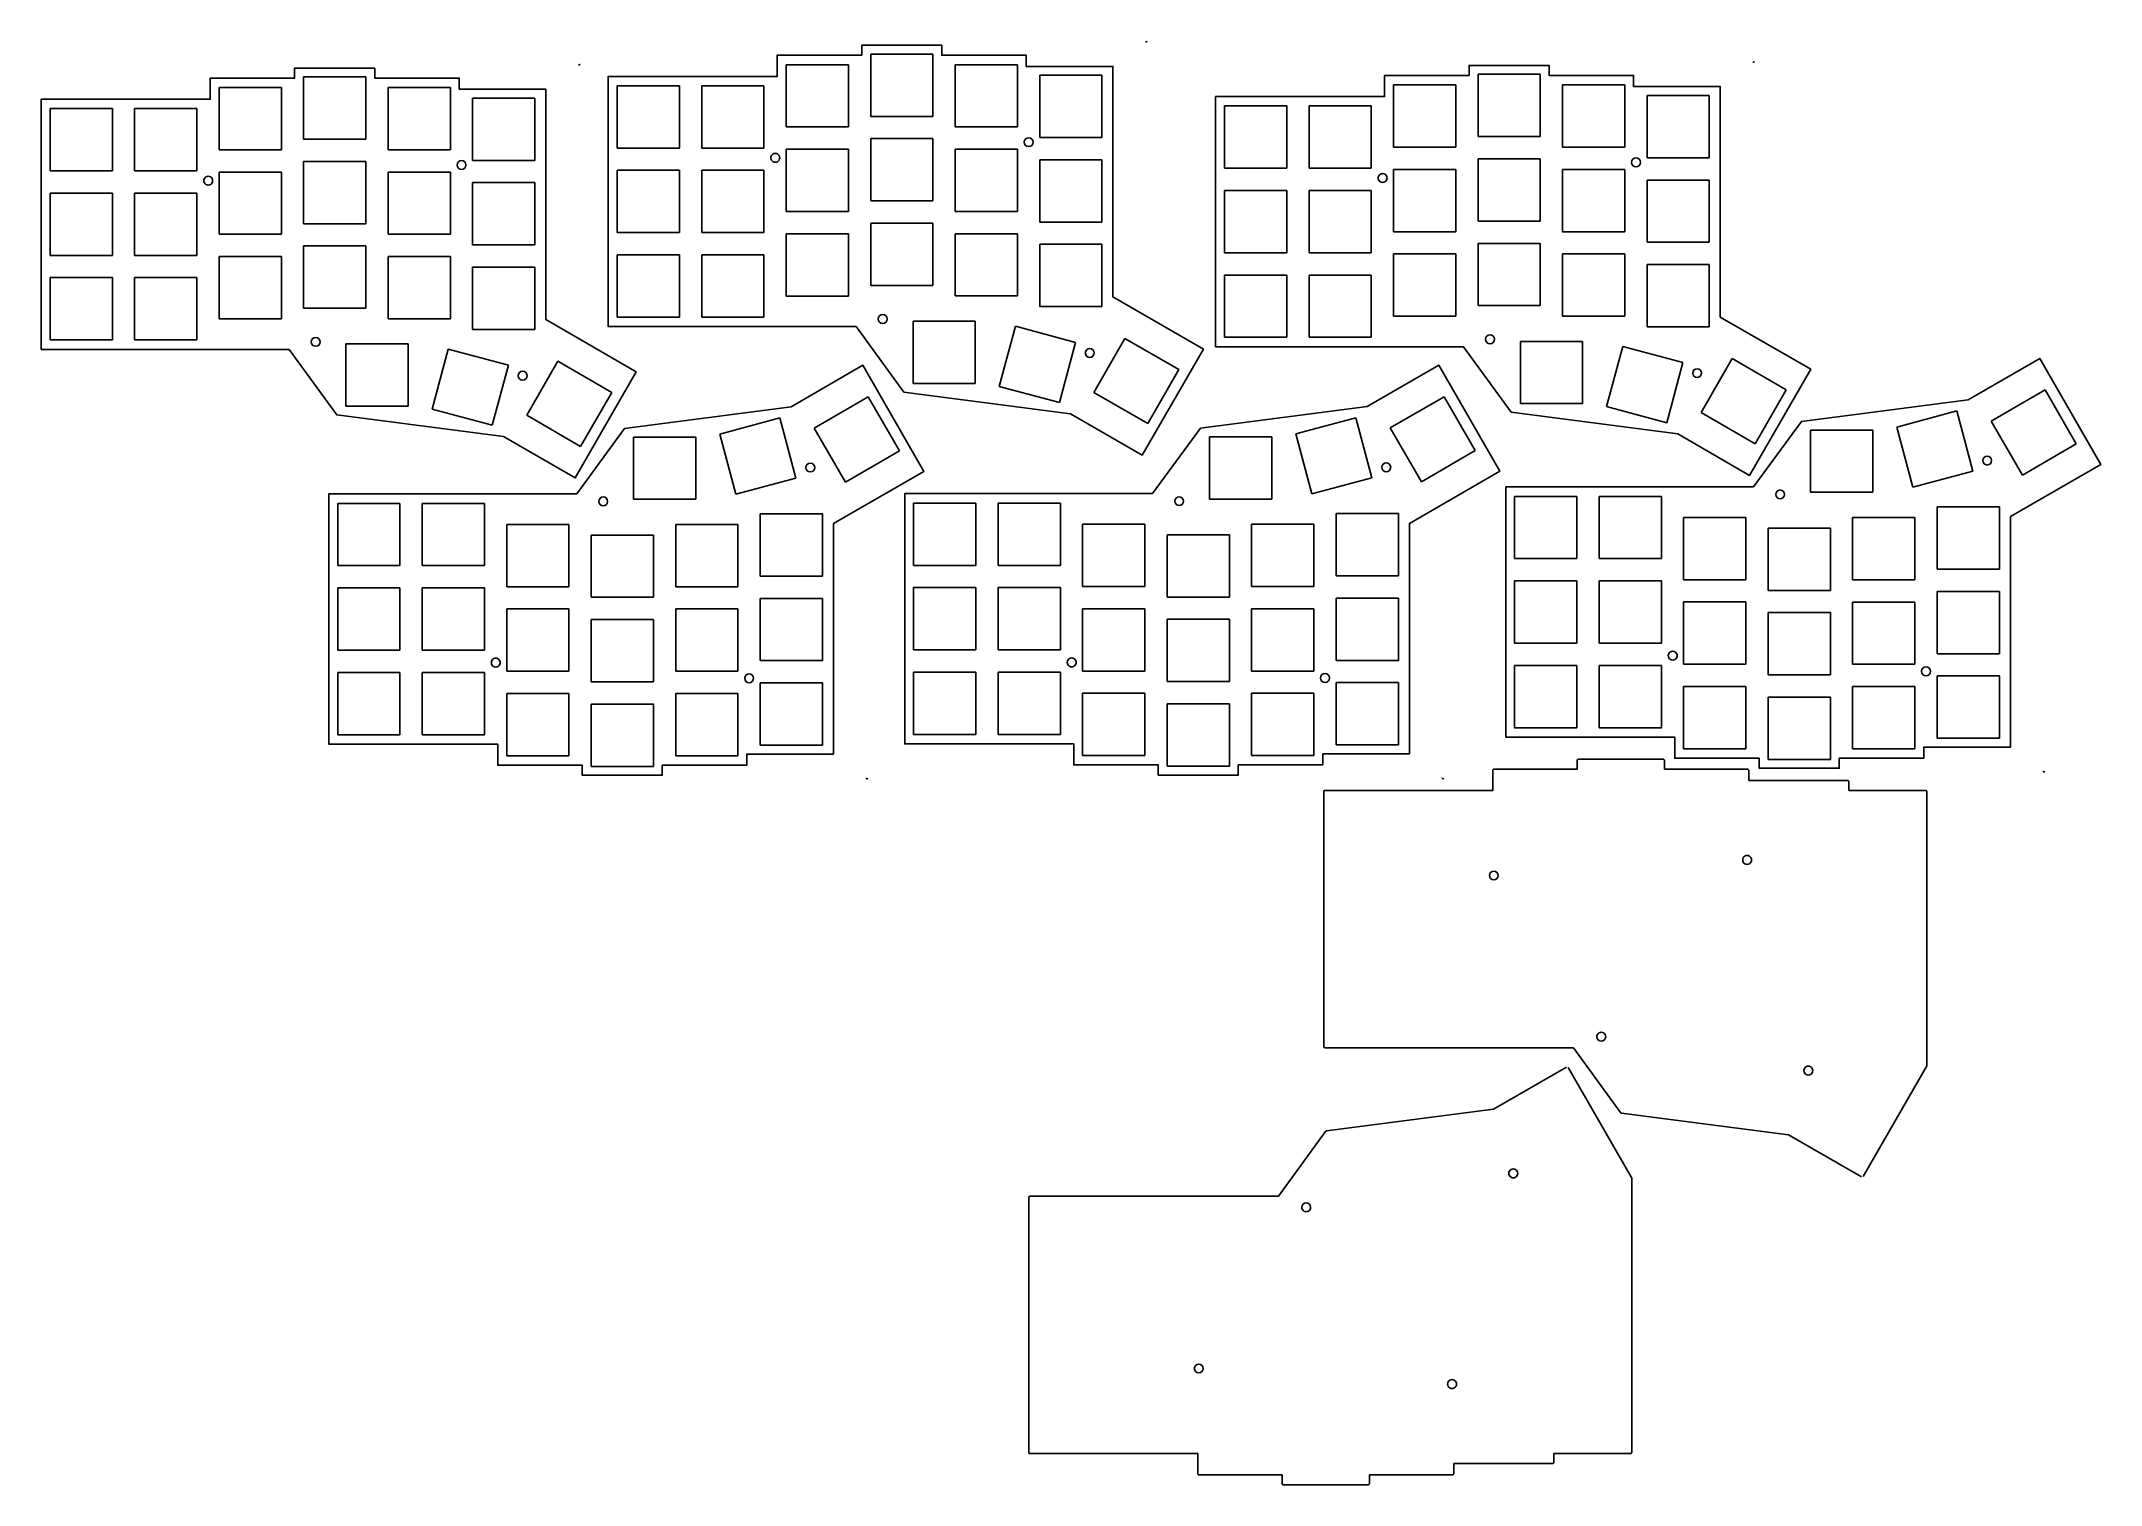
# Model space of a CAD drawing. Extents: x 1351 to 3101, y 157 to 1383.
import ezdxf

# ---------------------------------------------------------------- set-up
doc = ezdxf.new("R2010")
doc.units = 0
doc.layers.add('MODELSKETCH_VISIBLE', color=7, linetype='CONTINUOUS')
doc.layers.add('SECTION_JOG_LINES', color=7, linetype='CONTINUOUS')

msp = doc.modelspace()

# ---------------------------------------------------------------- linework, layer by layer
at = {"layer": 'MODELSKETCH_VISIBLE', "color": 7}
for points in [[(2656.05, 764.709685), (2656.05, 772.079685)], [(2657.184, 773.209685), (2728.987, 773.209685)], [(2730.138, 772.079685), (2730.138, 764.709685)], [(2584.237, 746.759685), (2584.237, 763.579685)], [(2585.371, 764.709685), (2656.05, 764.709685)], [(2730.138, 764.709685), (2800.8, 764.709685)], [(2801.952, 763.579685), (2801.952, 755.259685)], [(2801.952, 755.259685), (2885.845, 755.259685)], [(2886.997, 754.129685), (2886.997, 746.759685)], [(2440.6013, 529.241685), (2440.6013, 745.619685)], [(2441.7354, 746.759685), (2584.237, 746.759685)], [(2886.997, 746.759685), (2951.992, 746.759685)], [(2953.144, 745.619685), (2953.144, 512.728685)], [(2652.808, 528.107685), (2441.7354, 528.107685)], [(2692.933, 473.091685), (2652.808, 528.107685)], [(2646.871, 511.615685), (2584.889, 475.796685)], [(2702.227, 417.806685), (2648.439, 511.209685)], [(2952.987, 512.152685), (2899.199, 418.749685)], [(2584.889, 475.796685), (2442.951, 457.335685)], [(2442.173, 456.867685), (2402.048, 401.851685)], [(2835.649, 454.162685), (2693.711, 472.623685)], [(2897.631, 418.343685), (2835.649, 454.162685)], [(2702.384, 184.339685), (2702.384, 417.230685)], [(2189.8413, 400.717685), (2189.8413, 184.339685)], [(2402.048, 401.851685), (2190.9754, 401.851685)], [(2190.9754, 183.199685), (2333.477, 183.199685)], [(2333.477, 183.199685), (2333.477, 166.379685)], [(2636.237, 183.199685), (2701.232, 183.199685)], [(2636.237, 175.829685), (2636.237, 183.199685)], [(2334.611, 165.249685), (2405.29, 165.249685)], [(2405.29, 165.249685), (2405.29, 157.879685)], [(2479.378, 165.249685), (2550.04, 165.249685)], [(2479.378, 157.879685), (2479.378, 165.249685)], [(2551.192, 174.699685), (2635.085, 174.699685)], [(2551.192, 166.379685), (2551.192, 174.699685)], [(2406.424, 156.749685), (2478.227, 156.749685)]]:
    msp.add_lwpolyline(points, dxfattribs=at)
for points in [[(2441.7268, 746.759685)], [(2804.25857, 687.672685)], [(2588.94644, 674.389525)], [(2680.24849, 537.417555)], [(2856.24597, 508.638345)], [(2605.48597, 421.321025)], [(2429.48849, 392.541815)], [(2338.18644, 255.569845)], [(2553.49857, 242.286685)], [(2190.9668, 183.199685)]]:
    msp.add_lwpolyline(points, close=True, dxfattribs=at)
for points in [[(2656.05025, 772.080085), (2656.05025, 772.417585), (2656.21125, 772.751685), (2656.47304, 772.963385)], [(2656.47304, 772.963385), (2656.66938, 773.122085), (2656.92241, 773.211985), (2657.17569, 773.213885)], [(2729.00439, 773.213885), (2729.25891, 773.213885), (2729.51384, 773.124885), (2729.71181, 772.966385)], [(2729.71181, 772.966385), (2729.97577, 772.754885), (2730.13847, 772.419285), (2730.13847, 772.080085)], [(2584.23691, 763.574885), (2584.23691, 763.912385), (2584.39789, 764.246485), (2584.65968, 764.458185)], [(2584.65968, 764.458185), (2584.85603, 764.616885), (2585.10908, 764.706785), (2585.36236, 764.708685)], [(2800.81759, 764.708685), (2801.15695, 764.708685), (2801.49262, 764.545885), (2801.70417, 764.281985)], [(2801.70417, 764.281985), (2801.86283, 764.084085), (2801.95167, 763.829285), (2801.95167, 763.574885)], [(2885.86327, 755.262085), (2886.20263, 755.262085), (2886.53829, 755.099285), (2886.74984, 754.835285)], [(2886.74984, 754.835285), (2886.9085, 754.637385), (2886.99736, 754.382585), (2886.99736, 754.128185)], [(2440.601315, 745.622985), (2440.601315, 745.960585), (2440.762168, 746.294785), (2441.023978, 746.506385)], [(2441.023978, 746.506385), (2441.220335, 746.665185), (2441.473481, 746.754885), (2441.726759, 746.756785)], [(2952.00992, 746.756885), (2952.34928, 746.756885), (2952.68492, 746.593985), (2952.89647, 746.330085)], [(2952.89647, 746.330085), (2953.05514, 746.132185), (2953.144, 745.877385), (2953.144, 745.622985)], [(2796.69951, 687.672685), (2796.69951, 689.022981), (2797.419884, 690.270706), (2798.589275, 690.945854)], [(2798.589275, 684.399516), (2797.419884, 685.074664), (2796.69951, 686.322389), (2796.69951, 687.672685)], [(2798.589275, 690.945854), (2799.758666, 691.621002), (2801.199414, 691.621002), (2802.368805, 690.945854)], [(2802.368805, 684.399516), (2801.199414, 683.724368), (2799.758666, 683.724368), (2798.589275, 684.399516)], [(2802.368805, 690.945854), (2803.538196, 690.270706), (2804.25857, 689.022981), (2804.25857, 687.672685)], [(2804.25857, 687.672685), (2804.25857, 686.322389), (2803.538196, 685.074664), (2802.368805, 684.399516)], [(2581.38739, 674.389525), (2581.390018, 676.47504), (2583.081399, 678.164291), (2585.166915, 678.164291)], [(2585.166915, 670.614759), (2583.081399, 670.614759), (2581.390018, 672.30401), (2581.38739, 674.389525)], [(2585.166915, 678.164291), (2587.252431, 678.164291), (2588.943812, 676.47504), (2588.94644, 674.389525)], [(2588.94644, 674.389525), (2588.943812, 672.30401), (2587.252431, 670.614759), (2585.166915, 670.614759)], [(2440.846476, 528.537595), (2440.689229, 528.735095), (2440.601315, 528.988695), (2440.601315, 529.241875)], [(2441.726759, 528.108045), (2441.389055, 528.111045), (2441.056137, 528.274245), (2440.846476, 528.537595)], [(2672.68943, 537.417555), (2672.68943, 538.767851), (2673.409804, 540.015576), (2674.579195, 540.690724)], [(2676.46896, 533.638025), (2674.381583, 533.638025), (2672.68943, 535.330178), (2672.68943, 537.417555)], [(2674.579195, 540.690724), (2675.748586, 541.365872), (2677.189334, 541.365872), (2678.358725, 540.690724)], [(2680.24849, 537.417555), (2680.24849, 535.330178), (2678.556337, 533.638025), (2676.46896, 533.638025)], [(2678.358725, 540.690724), (2679.528116, 540.015576), (2680.24849, 538.767851), (2680.24849, 537.417555)], [(2848.68691, 508.638345), (2848.68691, 509.988641), (2849.407284, 511.236366), (2850.576675, 511.911514)], [(2850.576675, 505.365176), (2849.407284, 506.040324), (2848.68691, 507.288049), (2848.68691, 508.638345)], [(2850.576675, 511.911514), (2851.746066, 512.586662), (2853.186814, 512.586662), (2854.356205, 511.911514)], [(2854.356205, 511.911514), (2855.525596, 511.236366), (2856.24597, 509.988641), (2856.24597, 508.638345)], [(2856.24597, 508.638345), (2856.24597, 507.288049), (2855.525596, 506.040324), (2854.356205, 505.365176)], [(2953.144, 512.728295), (2953.144004, 512.530869), (2953.091272, 512.333636), (2952.99274, 512.162545)], [(2854.356205, 505.365176), (2853.186814, 504.690028), (2851.746066, 504.690028), (2850.576675, 505.365176)], [(2693.70284, 472.625155), (2693.401958, 472.666537), (2693.120183, 472.834961), (2692.94129, 473.080355)], [(2442.94284, 457.334215), (2442.641958, 457.292833), (2442.360183, 457.124409), (2442.18129, 456.879015)], [(2599.816675, 424.594194), (2598.647284, 423.919046), (2597.92691, 422.671321), (2597.92691, 421.321025)], [(2597.92691, 421.321025), (2597.92691, 419.970729), (2598.647284, 418.723004), (2599.816675, 418.047856)], [(2603.596205, 424.594194), (2602.426814, 425.269342), (2600.986066, 425.269342), (2599.816675, 424.594194)], [(2605.48597, 421.321025), (2605.48597, 422.671321), (2604.765596, 423.919046), (2603.596205, 424.594194)], [(2603.596205, 418.047856), (2604.765596, 418.723004), (2605.48597, 419.970729), (2605.48597, 421.321025)], [(2599.816675, 418.047856), (2600.986066, 417.372708), (2602.426814, 417.372708), (2603.596205, 418.047856)], [(2702.384, 417.231075), (2702.384004, 417.428501), (2702.331272, 417.625734), (2702.23274, 417.796825)], [(2190.086476, 401.421775), (2189.929229, 401.224275), (2189.841315, 400.970675), (2189.841315, 400.717495)], [(2190.966759, 401.851325), (2190.629055, 401.848325), (2190.296137, 401.685125), (2190.086476, 401.421775)], [(2425.70896, 396.321345), (2423.621583, 396.321345), (2421.92943, 394.629192), (2421.92943, 392.541815)], [(2421.92943, 392.541815), (2421.92943, 391.191519), (2422.649804, 389.943794), (2423.819195, 389.268646)], [(2423.819195, 389.268646), (2424.988586, 388.593498), (2426.429334, 388.593498), (2427.598725, 389.268646)], [(2429.48849, 392.541815), (2429.48849, 394.629192), (2427.796337, 396.321345), (2425.70896, 396.321345)], [(2427.598725, 389.268646), (2428.768116, 389.943794), (2429.48849, 391.191519), (2429.48849, 392.541815)], [(2334.406915, 259.344611), (2332.321399, 259.344611), (2330.630018, 257.65536), (2330.62739, 255.569845)], [(2330.62739, 255.569845), (2330.630018, 253.48433), (2332.321399, 251.795079), (2334.406915, 251.795079)], [(2338.18644, 255.569845), (2338.183812, 257.65536), (2336.492431, 259.344611), (2334.406915, 259.344611)], [(2334.406915, 251.795079), (2336.492431, 251.795079), (2338.183812, 253.48433), (2338.18644, 255.569845)], [(2547.829275, 245.559854), (2546.659884, 244.884706), (2545.93951, 243.636981), (2545.93951, 242.286685)], [(2551.608805, 245.559854), (2550.439414, 246.235002), (2548.998666, 246.235002), (2547.829275, 245.559854)], [(2553.49857, 242.286685), (2553.49857, 243.636981), (2552.778196, 244.884706), (2551.608805, 245.559854)], [(2545.93951, 242.286685), (2545.93951, 240.936389), (2546.659884, 239.688664), (2547.829275, 239.013516)], [(2547.829275, 239.013516), (2548.998666, 238.338368), (2550.439414, 238.338368), (2551.608805, 239.013516)], [(2551.608805, 239.013516), (2552.778196, 239.688664), (2553.49857, 240.936389), (2553.49857, 242.286685)], [(2189.841315, 184.336385), (2189.841315, 183.998785), (2190.002168, 183.664585), (2190.263978, 183.452985)], [(2190.263978, 183.452985), (2190.460335, 183.294185), (2190.713481, 183.204485), (2190.966759, 183.202585)], [(2635.10327, 174.697285), (2635.44263, 174.697285), (2635.77829, 174.860085), (2635.98984, 175.124085)], [(2635.98984, 175.124085), (2636.1485, 175.321985), (2636.23736, 175.576785), (2636.23736, 175.831185)], [(2701.24992, 183.202485), (2701.58928, 183.202485), (2701.92492, 183.365385), (2702.13647, 183.629285)], [(2702.13647, 183.629285), (2702.29514, 183.827185), (2702.384, 184.081985), (2702.384, 184.336385)], [(2333.47691, 166.384485), (2333.47691, 166.046985), (2333.63789, 165.712885), (2333.89968, 165.501185)], [(2333.89968, 165.501185), (2334.09603, 165.342485), (2334.34908, 165.252585), (2334.60236, 165.250685)], [(2405.29025, 157.879285), (2405.29025, 157.541785), (2405.45125, 157.207685), (2405.71304, 156.995985)], [(2478.95181, 156.992985), (2479.21577, 157.204485), (2479.37847, 157.540085), (2479.37847, 157.879285)], [(2550.05759, 165.250685), (2550.39695, 165.250685), (2550.73262, 165.413485), (2550.94417, 165.677385)], [(2550.94417, 165.677385), (2551.10283, 165.875285), (2551.19167, 166.130085), (2551.19167, 166.384485)], [(2405.71304, 156.995985), (2405.90938, 156.837285), (2406.16241, 156.747385), (2406.41569, 156.745485)], [(2478.24439, 156.745485), (2478.49891, 156.745485), (2478.75384, 156.834485), (2478.95181, 156.992985)]]:
    msp.add_open_spline(points, degree=3, dxfattribs=at)
at = {"layer": 'SECTION_JOG_LINES', "color": 7}
for points in [[(2043.226, 1140.774685), (1832.522, 1140.774685), (1832.522, 1353.376685), (1976.147, 1353.376685), (1976.147, 1371.326685), (2047.955, 1371.326685), (2047.955, 1379.836685), (2115.99, 1379.836685), (2115.99, 1371.326685), (2187.798, 1371.326685), (2187.798, 1361.876685), (2261.498, 1361.876685), (2261.498, 1166.049685), (2338.314, 1121.719685), (2286.385, 1031.541685), (2225.506, 1066.725685), (2083.784, 1085.160685)], [(1561.246, 1121.384685), (1350.542, 1121.384685), (1350.542, 1333.986685), (1494.167, 1333.986685), (1494.167, 1351.936685), (1565.975, 1351.936685), (1565.975, 1360.446685), (1634.01, 1360.446685), (1634.01, 1351.936685), (1705.818, 1351.936685), (1705.818, 1342.486685), (1779.518, 1342.486685), (1779.518, 1146.659685), (1856.334, 1102.329685), (1804.405, 1012.151685), (1743.526, 1047.335685), (1601.804, 1065.770685)], [(2559.426, 1123.612685), (2348.722, 1123.612685), (2348.722, 1336.214685), (2492.347, 1336.214685), (2492.347, 1354.164685), (2564.155, 1354.164685), (2564.155, 1362.674685), (2632.19, 1362.674685), (2632.19, 1354.164685), (2703.998, 1354.164685), (2703.998, 1344.714685), (2777.698, 1344.714685), (2777.698, 1148.887685), (2854.514, 1104.557685), (2802.585, 1014.379685), (2741.706, 1049.563685), (2599.984, 1067.998685)], [(2193.56348, 1297.437285)], [(1711.58348, 1278.047285)], [(1978.25136, 1284.154185)], [(2709.76348, 1280.275285)], [(1496.27136, 1264.764185)], [(2494.45136, 1266.992185)], [(2069.5534, 1147.182195)], [(1587.5734, 1127.792195)], [(2585.7534, 1130.020195)], [(1805.676, 998.645685), (1594.972, 998.645685), (1594.972, 786.043685), (1738.597, 786.043685), (1738.597, 768.093685), (1810.405, 768.093685), (1810.405, 759.583685), (1878.44, 759.583685), (1878.44, 768.093685), (1950.248, 768.093685), (1950.248, 777.543685), (2023.948, 777.543685), (2023.948, 973.370685), (2100.764, 1017.700685), (2048.835, 1107.878685), (1987.956, 1072.694685), (1846.234, 1054.259685)], [(2295.186, 998.853685), (2084.482, 998.853685), (2084.482, 786.251685), (2228.107, 786.251685), (2228.107, 768.301685), (2299.915, 768.301685), (2299.915, 759.791685), (2367.95, 759.791685), (2367.95, 768.301685), (2439.758, 768.301685), (2439.758, 777.751685), (2513.458, 777.751685), (2513.458, 973.578685), (2590.274, 1017.908685), (2538.345, 1108.086685), (2477.466, 1072.902685), (2335.744, 1054.467685)], [(2245.55088, 1118.402985)], [(2805.996, 1004.569685), (2595.292, 1004.569685), (2595.292, 791.967685), (2738.917, 791.967685), (2738.917, 774.017685), (2810.725, 774.017685), (2810.725, 765.507685), (2878.76, 765.507685), (2878.76, 774.017685), (2950.568, 774.017685), (2950.568, 783.467685), (3024.268, 783.467685), (3024.268, 979.294685), (3101.084, 1023.624685), (3049.155, 1113.802685), (2988.276, 1078.618685), (2846.554, 1060.183685)], [(1763.57088, 1099.012985)], [(2761.75088, 1101.240985)], [(2008.00088, 1021.017385)], [(2497.51088, 1021.225385)], [(3008.32088, 1026.941385)], [(2832.3234, 998.162175)], [(1832.0034, 992.238175)], [(2321.5134, 992.446175)], [(2741.02136, 861.190185)], [(1740.70136, 855.266185)], [(1956.01348, 841.983085)], [(2230.21136, 855.474185)], [(2445.52348, 842.191085)], [(2956.33348, 847.907085)]]:
    msp.add_lwpolyline(points, close=True, dxfattribs=at)
for points in [[(2055.554, 1372.276685), (2108.468, 1372.276685)], [(2055.554, 1319.366685), (2055.554, 1372.276685)], [(2108.468, 1372.276685), (2108.468, 1319.366685)], [(1573.574, 1352.886685), (1626.488, 1352.886685)], [(1573.574, 1299.976685), (1573.574, 1352.886685)], [(1626.488, 1352.886685), (1626.488, 1299.976685)], [(1983.737, 1363.286685), (2036.65, 1363.286685)], [(1983.737, 1310.376685), (1983.737, 1363.286685)], [(2036.65, 1363.286685), (2036.65, 1310.376685)], [(2127.37, 1310.386685), (2127.37, 1363.306685)], [(2127.37, 1363.306685), (2180.284, 1363.306685)], [(2180.284, 1363.306685), (2180.284, 1310.386685)], [(2199.188, 1354.286685), (2252.101, 1354.286685)], [(2199.188, 1301.376685), (2199.188, 1354.286685)], [(2252.101, 1354.286685), (2252.101, 1301.376685)], [(2571.754, 1355.114685), (2624.668, 1355.114685)], [(2571.754, 1302.204685), (2571.754, 1355.114685)], [(2624.668, 1355.114685), (2624.668, 1302.204685)], [(1501.757, 1343.896685), (1554.67, 1343.896685)], [(1501.757, 1290.986685), (1501.757, 1343.896685)], [(1554.67, 1343.896685), (1554.67, 1290.986685)], [(1645.39, 1290.996685), (1645.39, 1343.916685)], [(1645.39, 1343.916685), (1698.304, 1343.916685)], [(1698.304, 1343.916685), (1698.304, 1290.996685)], [(1717.208, 1334.896685), (1770.121, 1334.896685)], [(1717.208, 1281.986685), (1717.208, 1334.896685)], [(1770.121, 1334.896685), (1770.121, 1281.986685)], [(1840.121, 1292.436685), (1840.121, 1345.356685)], [(1840.121, 1345.356685), (1893.034, 1345.356685)], [(1893.034, 1345.356685), (1893.034, 1292.436685)], [(1911.925, 1345.356685), (1964.838, 1345.356685)], [(1911.925, 1292.436685), (1911.925, 1345.356685)], [(1964.838, 1345.356685), (1964.838, 1292.436685)], [(2499.937, 1346.124685), (2552.85, 1346.124685)], [(2499.937, 1293.214685), (2499.937, 1346.124685)], [(2552.85, 1346.124685), (2552.85, 1293.214685)], [(2643.57, 1293.224685), (2643.57, 1346.144685)], [(2643.57, 1346.144685), (2696.484, 1346.144685)], [(2696.484, 1346.144685), (2696.484, 1293.224685)], [(2715.388, 1337.124685), (2768.301, 1337.124685)], [(2715.388, 1284.214685), (2715.388, 1337.124685)], [(2768.301, 1337.124685), (2768.301, 1284.214685)], [(1358.141, 1273.046685), (1358.141, 1325.966685)], [(1358.141, 1325.966685), (1411.054, 1325.966685)], [(1411.054, 1325.966685), (1411.054, 1273.046685)], [(1429.945, 1325.966685), (1482.858, 1325.966685)], [(1429.945, 1273.046685), (1429.945, 1325.966685)], [(1482.858, 1325.966685), (1482.858, 1273.046685)], [(2108.468, 1319.366685), (2055.554, 1319.366685)], [(2356.321, 1275.274685), (2356.321, 1328.194685)], [(2356.321, 1328.194685), (2409.234, 1328.194685)], [(2409.234, 1328.194685), (2409.234, 1275.274685)], [(2428.125, 1328.194685), (2481.038, 1328.194685)], [(2428.125, 1275.274685), (2428.125, 1328.194685)], [(2481.038, 1328.194685), (2481.038, 1275.274685)], [(1626.488, 1299.976685), (1573.574, 1299.976685)], [(2036.65, 1310.376685), (1983.737, 1310.376685)], [(2055.554, 1300.466685), (2108.468, 1300.466685)], [(2055.554, 1247.553685), (2055.554, 1300.466685)], [(2108.468, 1300.466685), (2108.468, 1247.553685)], [(2180.284, 1310.386685), (2127.37, 1310.386685)], [(2252.101, 1301.376685), (2199.188, 1301.376685)], [(2624.668, 1302.204685), (2571.754, 1302.204685)], [(1554.67, 1290.986685), (1501.757, 1290.986685)], [(1573.574, 1281.076685), (1626.488, 1281.076685)], [(1573.574, 1228.163685), (1573.574, 1281.076685)], [(1626.488, 1281.076685), (1626.488, 1228.163685)], [(1698.304, 1290.996685), (1645.39, 1290.996685)], [(1770.121, 1281.986685), (1717.208, 1281.986685)], [(1893.034, 1292.436685), (1840.121, 1292.436685)], [(1964.838, 1292.436685), (1911.925, 1292.436685)], [(1983.737, 1238.562685), (1983.737, 1291.476685)], [(1983.737, 1291.476685), (2036.65, 1291.476685)], [(2036.65, 1291.476685), (2036.65, 1238.562685)], [(2127.37, 1238.579685), (2127.37, 1291.496685)], [(2127.37, 1291.496685), (2180.284, 1291.496685)], [(2180.284, 1291.496685), (2180.284, 1238.579685)], [(2199.188, 1282.476685), (2252.101, 1282.476685)], [(2199.188, 1229.565685), (2199.188, 1282.476685)], [(2252.101, 1282.476685), (2252.101, 1229.565685)], [(2552.85, 1293.214685), (2499.937, 1293.214685)], [(2571.754, 1283.304685), (2624.668, 1283.304685)], [(2571.754, 1230.391685), (2571.754, 1283.304685)], [(2624.668, 1283.304685), (2624.668, 1230.391685)], [(2696.484, 1293.224685), (2643.57, 1293.224685)], [(2768.301, 1284.214685), (2715.388, 1284.214685)], [(1411.054, 1273.046685), (1358.141, 1273.046685)], [(1482.858, 1273.046685), (1429.945, 1273.046685)], [(1501.757, 1219.172685), (1501.757, 1272.086685)], [(1501.757, 1272.086685), (1554.67, 1272.086685)], [(1554.67, 1272.086685), (1554.67, 1219.172685)], [(1645.39, 1219.189685), (1645.39, 1272.106685)], [(1645.39, 1272.106685), (1698.304, 1272.106685)], [(1698.304, 1272.106685), (1698.304, 1219.189685)], [(1717.208, 1263.086685), (1770.121, 1263.086685)], [(1717.208, 1210.175685), (1717.208, 1263.086685)], [(1770.121, 1263.086685), (1770.121, 1210.175685)], [(1840.121, 1273.536685), (1893.034, 1273.536685)], [(1840.121, 1220.627685), (1840.121, 1273.536685)], [(1893.034, 1273.536685), (1893.034, 1220.627685)], [(1911.925, 1220.627685), (1911.925, 1273.536685)], [(1911.925, 1273.536685), (1964.838, 1273.536685)], [(1964.838, 1273.536685), (1964.838, 1220.627685)], [(2409.234, 1275.274685), (2356.321, 1275.274685)], [(2481.038, 1275.274685), (2428.125, 1275.274685)], [(2499.937, 1221.400685), (2499.937, 1274.314685)], [(2499.937, 1274.314685), (2552.85, 1274.314685)], [(2552.85, 1274.314685), (2552.85, 1221.400685)], [(2643.57, 1221.417685), (2643.57, 1274.334685)], [(2643.57, 1274.334685), (2696.484, 1274.334685)], [(2696.484, 1274.334685), (2696.484, 1221.417685)], [(2715.388, 1265.314685), (2768.301, 1265.314685)], [(2715.388, 1212.403685), (2715.388, 1265.314685)], [(2768.301, 1265.314685), (2768.301, 1212.403685)], [(1358.141, 1254.146685), (1411.054, 1254.146685)], [(1358.141, 1201.237685), (1358.141, 1254.146685)], [(1411.054, 1254.146685), (1411.054, 1201.237685)], [(1429.945, 1201.237685), (1429.945, 1254.146685)], [(1429.945, 1254.146685), (1482.858, 1254.146685)], [(1482.858, 1254.146685), (1482.858, 1201.237685)], [(2108.468, 1247.553685), (2055.554, 1247.553685)], [(2356.321, 1256.374685), (2409.234, 1256.374685)], [(2356.321, 1203.465685), (2356.321, 1256.374685)], [(2409.234, 1256.374685), (2409.234, 1203.465685)], [(2428.125, 1203.465685), (2428.125, 1256.374685)], [(2428.125, 1256.374685), (2481.038, 1256.374685)], [(2481.038, 1256.374685), (2481.038, 1203.465685)], [(1626.488, 1228.163685), (1573.574, 1228.163685)], [(2036.65, 1238.562685), (1983.737, 1238.562685)], [(2055.554, 1228.657685), (2108.468, 1228.657685)], [(2055.554, 1175.743685), (2055.554, 1228.657685)], [(2108.468, 1228.657685), (2108.468, 1175.743685)], [(2180.284, 1238.579685), (2127.37, 1238.579685)], [(2252.101, 1229.565685), (2199.188, 1229.565685)], [(2624.668, 1230.391685), (2571.754, 1230.391685)], [(1554.67, 1219.172685), (1501.757, 1219.172685)], [(1573.574, 1209.267685), (1626.488, 1209.267685)], [(1573.574, 1156.353685), (1573.574, 1209.267685)], [(1626.488, 1209.267685), (1626.488, 1156.353685)], [(1698.304, 1219.189685), (1645.39, 1219.189685)], [(1770.121, 1210.175685), (1717.208, 1210.175685)], [(1893.034, 1220.627685), (1840.121, 1220.627685)], [(1964.838, 1220.627685), (1911.925, 1220.627685)], [(1983.737, 1166.751685), (1983.737, 1219.665685)], [(1983.737, 1219.665685), (2036.65, 1219.665685)], [(2036.65, 1219.665685), (2036.65, 1166.751685)], [(2127.37, 1219.681685), (2180.284, 1219.681685)], [(2127.37, 1166.767685), (2127.37, 1219.681685)], [(2180.284, 1219.681685), (2180.284, 1166.767685)], [(2199.188, 1210.667685), (2252.101, 1210.667685)], [(2199.188, 1157.753685), (2199.188, 1210.667685)], [(2252.101, 1210.667685), (2252.101, 1157.753685)], [(2552.85, 1221.400685), (2499.937, 1221.400685)], [(2571.754, 1211.495685), (2624.668, 1211.495685)], [(2571.754, 1158.581685), (2571.754, 1211.495685)], [(2624.668, 1211.495685), (2624.668, 1158.581685)], [(2696.484, 1221.417685), (2643.57, 1221.417685)], [(2768.301, 1212.403685), (2715.388, 1212.403685)], [(1411.054, 1201.237685), (1358.141, 1201.237685)], [(1482.858, 1201.237685), (1429.945, 1201.237685)], [(1501.757, 1147.361685), (1501.757, 1200.275685)], [(1501.757, 1200.275685), (1554.67, 1200.275685)], [(1554.67, 1200.275685), (1554.67, 1147.361685)], [(1645.39, 1200.291685), (1698.304, 1200.291685)], [(1645.39, 1147.377685), (1645.39, 1200.291685)], [(1698.304, 1200.291685), (1698.304, 1147.377685)], [(1717.208, 1191.277685), (1770.121, 1191.277685)], [(1717.208, 1138.363685), (1717.208, 1191.277685)], [(1770.121, 1191.277685), (1770.121, 1138.363685)], [(1840.121, 1201.729685), (1893.034, 1201.729685)], [(1840.121, 1148.815685), (1840.121, 1201.729685)], [(1893.034, 1201.729685), (1893.034, 1148.815685)], [(1911.925, 1201.729685), (1964.838, 1201.729685)], [(1911.925, 1148.815685), (1911.925, 1201.729685)], [(1964.838, 1201.729685), (1964.838, 1148.815685)], [(2409.234, 1203.465685), (2356.321, 1203.465685)], [(2481.038, 1203.465685), (2428.125, 1203.465685)], [(2499.937, 1149.589685), (2499.937, 1202.503685)], [(2499.937, 1202.503685), (2552.85, 1202.503685)], [(2552.85, 1202.503685), (2552.85, 1149.589685)], [(2643.57, 1202.519685), (2696.484, 1202.519685)], [(2643.57, 1149.605685), (2643.57, 1202.519685)], [(2696.484, 1202.519685), (2696.484, 1149.605685)], [(2715.388, 1193.505685), (2768.301, 1193.505685)], [(2715.388, 1140.591685), (2715.388, 1193.505685)], [(2768.301, 1193.505685), (2768.301, 1140.591685)], [(1358.141, 1182.339685), (1411.054, 1182.339685)], [(1358.141, 1129.425685), (1358.141, 1182.339685)], [(1411.054, 1182.339685), (1411.054, 1129.425685)], [(1429.945, 1182.339685), (1482.858, 1182.339685)], [(1429.945, 1129.425685), (1429.945, 1182.339685)], [(1482.858, 1182.339685), (1482.858, 1129.425685)], [(2108.468, 1175.743685), (2055.554, 1175.743685)], [(2356.321, 1184.567685), (2409.234, 1184.567685)], [(2356.321, 1131.653685), (2356.321, 1184.567685)], [(2409.234, 1184.567685), (2409.234, 1131.653685)], [(2428.125, 1184.567685), (2481.038, 1184.567685)], [(2428.125, 1131.653685), (2428.125, 1184.567685)], [(2481.038, 1184.567685), (2481.038, 1131.653685)], [(1626.488, 1156.353685), (1573.574, 1156.353685)], [(2036.65, 1166.751685), (1983.737, 1166.751685)], [(2180.284, 1166.767685), (2127.37, 1166.767685)], [(2252.101, 1157.753685), (2199.188, 1157.753685)], [(2624.668, 1158.581685), (2571.754, 1158.581685)], [(1554.67, 1147.361685), (1501.757, 1147.361685)], [(1698.304, 1147.377685), (1645.39, 1147.377685)], [(1770.121, 1138.363685), (1717.208, 1138.363685)], [(1893.034, 1148.815685), (1840.121, 1148.815685)], [(1964.838, 1148.815685), (1911.925, 1148.815685)], [(2091.534, 1145.385685), (2144.448, 1145.385685)], [(2091.534, 1092.470685), (2091.534, 1145.385685)], [(2144.448, 1145.385685), (2144.448, 1092.470685)], [(2164.817, 1089.975685), (2178.512, 1141.086685)], [(2178.512, 1141.086685), (2229.623, 1127.391685)], [(2552.85, 1149.589685), (2499.937, 1149.589685)], [(2696.484, 1149.605685), (2643.57, 1149.605685)], [(2768.301, 1140.591685), (2715.388, 1140.591685)], [(1411.054, 1129.425685), (1358.141, 1129.425685)], [(1482.858, 1129.425685), (1429.945, 1129.425685)], [(1609.554, 1125.995685), (1662.468, 1125.995685)], [(1609.554, 1073.080685), (1609.554, 1125.995685)], [(1662.468, 1125.995685), (1662.468, 1073.080685)], [(1682.837, 1070.585685), (1696.532, 1121.696685)], [(1696.532, 1121.696685), (1747.643, 1108.001685)], [(2229.623, 1127.391685), (2215.928, 1076.280685)], [(2245.205, 1084.864685), (2271.661, 1130.688685)], [(2271.661, 1130.688685), (2317.484, 1104.231685)], [(2409.234, 1131.653685), (2356.321, 1131.653685)], [(2481.038, 1131.653685), (2428.125, 1131.653685)], [(2607.734, 1128.223685), (2660.648, 1128.223685)], [(2607.734, 1075.308685), (2607.734, 1128.223685)], [(2660.648, 1128.223685), (2660.648, 1075.308685)], [(2681.017, 1072.813685), (2694.712, 1123.924685)], [(2694.712, 1123.924685), (2745.823, 1110.229685)], [(1747.643, 1108.001685), (1733.948, 1056.890685)], [(1763.225, 1065.474685), (1789.681, 1111.298685)], [(1789.681, 1111.298685), (1835.504, 1084.841685)], [(2317.484, 1104.231685), (2291.029, 1058.407685)], [(2745.823, 1110.229685), (2732.128, 1059.118685)], [(2761.405, 1067.702685), (2787.861, 1113.526685)], [(2787.861, 1113.526685), (2833.684, 1087.069685)], [(2144.448, 1092.470685), (2091.534, 1092.470685)], [(2215.928, 1076.280685), (2164.817, 1089.975685)], [(2833.684, 1087.069685), (2807.229, 1041.245685)], [(3053.799, 1086.936685), (3007.975, 1060.479685)], [(3080.254, 1041.112685), (3053.799, 1086.936685)], [(1662.468, 1073.080685), (1609.554, 1073.080685)], [(1733.948, 1056.890685), (1682.837, 1070.585685)], [(1835.504, 1084.841685), (1809.049, 1039.017685)], [(2053.479, 1081.012685), (2007.655, 1054.555685)], [(2079.934, 1035.188685), (2053.479, 1081.012685)], [(2291.029, 1058.407685), (2245.205, 1084.864685)], [(2542.989, 1081.220685), (2497.165, 1054.763685)], [(2569.444, 1035.396685), (2542.989, 1081.220685)], [(2660.648, 1075.308685), (2607.734, 1075.308685)], [(2732.128, 1059.118685), (2681.017, 1072.813685)], [(2978.698, 1069.063685), (2927.587, 1055.368685)], [(2992.393, 1017.952685), (2978.698, 1069.063685)], [(1809.049, 1039.017685), (1763.225, 1065.474685)], [(1978.378, 1063.139685), (1927.267, 1049.444685)], [(1992.073, 1012.028685), (1978.378, 1063.139685)], [(2007.655, 1054.555685), (2034.111, 1008.731685)], [(2467.888, 1063.347685), (2416.777, 1049.652685)], [(2481.583, 1012.236685), (2467.888, 1063.347685)], [(2497.165, 1054.763685), (2523.621, 1008.939685)], [(2807.229, 1041.245685), (2761.405, 1067.702685)], [(2907.218, 1052.873685), (2854.304, 1052.873685)], [(2854.304, 1052.873685), (2854.304, 999.958685)], [(2907.218, 999.958685), (2907.218, 1052.873685)], [(2927.587, 1055.368685), (2941.282, 1004.257685)], [(3007.975, 1060.479685), (3034.431, 1014.655685)], [(1906.898, 1046.949685), (1853.984, 1046.949685)], [(1853.984, 1046.949685), (1853.984, 994.034685)], [(1906.898, 994.034685), (1906.898, 1046.949685)], [(1927.267, 1049.444685), (1940.962, 998.333685)], [(2034.111, 1008.731685), (2079.934, 1035.188685)], [(2396.408, 1047.157685), (2343.494, 1047.157685)], [(2343.494, 1047.157685), (2343.494, 994.242685)], [(2396.408, 994.242685), (2396.408, 1047.157685)], [(2416.777, 1049.652685), (2430.472, 998.541685)], [(2523.621, 1008.939685), (2569.444, 1035.396685)], [(3034.431, 1014.655685), (3080.254, 1041.112685)], [(2941.282, 1004.257685), (2992.393, 1017.952685)], [(1940.962, 998.333685), (1992.073, 1012.028685)], [(2430.472, 998.541685), (2481.583, 1012.236685)], [(2854.304, 999.958685), (2907.218, 999.958685)], [(1655.484, 990.604685), (1602.571, 990.604685)], [(1602.571, 990.604685), (1602.571, 937.690685)], [(1655.484, 937.690685), (1655.484, 990.604685)], [(1727.288, 990.604685), (1674.375, 990.604685)], [(1674.375, 990.604685), (1674.375, 937.690685)], [(1727.288, 937.690685), (1727.288, 990.604685)], [(1853.984, 994.034685), (1906.898, 994.034685)], [(2014.551, 981.666685), (1961.638, 981.666685)], [(1961.638, 981.666685), (1961.638, 928.752685)], [(2014.551, 928.752685), (2014.551, 981.666685)], [(2144.994, 990.812685), (2092.081, 990.812685)], [(2092.081, 990.812685), (2092.081, 937.898685)], [(2144.994, 937.898685), (2144.994, 990.812685)], [(2216.798, 990.812685), (2163.885, 990.812685)], [(2163.885, 990.812685), (2163.885, 937.898685)], [(2216.798, 937.898685), (2216.798, 990.812685)], [(2343.494, 994.242685), (2396.408, 994.242685)], [(2504.061, 981.874685), (2451.148, 981.874685)], [(2451.148, 981.874685), (2451.148, 928.960685)], [(2504.061, 928.960685), (2504.061, 981.874685)], [(2655.804, 996.528685), (2602.891, 996.528685)], [(2602.891, 996.528685), (2602.891, 943.614685)], [(2655.804, 943.614685), (2655.804, 996.528685)], [(2727.608, 996.528685), (2674.695, 996.528685)], [(2674.695, 996.528685), (2674.695, 943.614685)], [(2727.608, 943.614685), (2727.608, 996.528685)], [(3014.871, 987.590685), (2961.958, 987.590685)], [(2961.958, 987.590685), (2961.958, 934.676685)], [(3014.871, 934.676685), (3014.871, 987.590685)], [(1746.187, 972.668685), (1746.187, 919.754685)], [(1799.1, 972.668685), (1746.187, 972.668685)], [(1799.1, 919.754685), (1799.1, 972.668685)], [(1870.918, 963.676685), (1818.004, 963.676685)], [(1818.004, 963.676685), (1818.004, 910.762685)], [(1870.918, 910.762685), (1870.918, 963.676685)], [(1889.82, 972.652685), (1889.82, 919.738685)], [(1942.734, 972.652685), (1889.82, 972.652685)], [(1942.734, 919.738685), (1942.734, 972.652685)], [(2235.697, 972.876685), (2235.697, 919.962685)], [(2288.61, 972.876685), (2235.697, 972.876685)], [(2288.61, 919.962685), (2288.61, 972.876685)], [(2360.428, 963.884685), (2307.514, 963.884685)], [(2307.514, 963.884685), (2307.514, 910.970685)], [(2360.428, 910.970685), (2360.428, 963.884685)], [(2379.33, 972.860685), (2379.33, 919.946685)], [(2432.244, 972.860685), (2379.33, 972.860685)], [(2432.244, 919.946685), (2432.244, 972.860685)], [(2746.507, 978.592685), (2746.507, 925.678685)], [(2799.42, 978.592685), (2746.507, 978.592685)], [(2799.42, 925.678685), (2799.42, 978.592685)], [(2871.238, 969.600685), (2818.324, 969.600685)], [(2818.324, 969.600685), (2818.324, 916.686685)], [(2871.238, 916.686685), (2871.238, 969.600685)], [(2890.14, 978.576685), (2890.14, 925.662685)], [(2943.054, 978.576685), (2890.14, 978.576685)], [(2943.054, 925.662685), (2943.054, 978.576685)], [(1602.571, 937.690685), (1655.484, 937.690685)], [(1674.375, 937.690685), (1727.288, 937.690685)], [(1961.638, 928.752685), (2014.551, 928.752685)], [(2092.081, 937.898685), (2144.994, 937.898685)], [(2163.885, 937.898685), (2216.798, 937.898685)], [(2451.148, 928.960685), (2504.061, 928.960685)], [(2602.891, 943.614685), (2655.804, 943.614685)], [(2674.695, 943.614685), (2727.608, 943.614685)], [(2961.958, 934.676685), (3014.871, 934.676685)], [(1602.571, 918.792685), (1602.571, 865.883685)], [(1655.484, 918.792685), (1602.571, 918.792685)], [(1655.484, 865.883685), (1655.484, 918.792685)], [(1674.375, 918.792685), (1674.375, 865.883685)], [(1727.288, 918.792685), (1674.375, 918.792685)], [(1727.288, 865.883685), (1727.288, 918.792685)], [(1746.187, 919.754685), (1799.1, 919.754685)], [(1818.004, 910.762685), (1870.918, 910.762685)], [(1889.82, 919.738685), (1942.734, 919.738685)], [(2092.081, 919.000685), (2092.081, 866.091685)], [(2144.994, 919.000685), (2092.081, 919.000685)], [(2144.994, 866.091685), (2144.994, 919.000685)], [(2163.885, 919.000685), (2163.885, 866.091685)], [(2216.798, 919.000685), (2163.885, 919.000685)], [(2216.798, 866.091685), (2216.798, 919.000685)], [(2235.697, 919.962685), (2288.61, 919.962685)], [(2307.514, 910.970685), (2360.428, 910.970685)], [(2379.33, 919.946685), (2432.244, 919.946685)], [(2602.891, 924.716685), (2602.891, 871.807685)], [(2655.804, 924.716685), (2602.891, 924.716685)], [(2655.804, 871.807685), (2655.804, 924.716685)], [(2674.695, 924.716685), (2674.695, 871.807685)], [(2727.608, 924.716685), (2674.695, 924.716685)], [(2727.608, 871.807685), (2727.608, 924.716685)], [(2746.507, 925.678685), (2799.42, 925.678685)], [(2818.324, 916.686685), (2871.238, 916.686685)], [(2890.14, 925.662685), (2943.054, 925.662685)], [(3014.871, 915.778685), (2961.958, 915.778685)], [(2961.958, 915.778685), (2961.958, 862.867685)], [(3014.871, 862.867685), (3014.871, 915.778685)], [(1746.187, 900.857685), (1746.187, 847.943685)], [(1799.1, 900.857685), (1746.187, 900.857685)], [(1799.1, 847.943685), (1799.1, 900.857685)], [(1889.82, 900.840685), (1889.82, 847.923685)], [(1942.734, 900.840685), (1889.82, 900.840685)], [(1942.734, 847.923685), (1942.734, 900.840685)], [(2014.551, 909.854685), (1961.638, 909.854685)], [(1961.638, 909.854685), (1961.638, 856.943685)], [(2014.551, 856.943685), (2014.551, 909.854685)], [(2235.697, 901.065685), (2235.697, 848.151685)], [(2288.61, 901.065685), (2235.697, 901.065685)], [(2288.61, 848.151685), (2288.61, 901.065685)], [(2379.33, 901.048685), (2379.33, 848.131685)], [(2432.244, 901.048685), (2379.33, 901.048685)], [(2432.244, 848.131685), (2432.244, 901.048685)], [(2504.061, 910.062685), (2451.148, 910.062685)], [(2451.148, 910.062685), (2451.148, 857.151685)], [(2504.061, 857.151685), (2504.061, 910.062685)], [(2746.507, 906.781685), (2746.507, 853.867685)], [(2799.42, 906.781685), (2746.507, 906.781685)], [(2799.42, 853.867685), (2799.42, 906.781685)], [(2818.324, 897.790685), (2818.324, 844.877685)], [(2871.238, 897.790685), (2818.324, 897.790685)], [(2871.238, 844.877685), (2871.238, 897.790685)], [(2890.14, 906.764685), (2890.14, 853.847685)], [(2943.054, 906.764685), (2890.14, 906.764685)], [(2943.054, 853.847685), (2943.054, 906.764685)], [(1818.004, 891.866685), (1818.004, 838.953685)], [(1870.918, 891.866685), (1818.004, 891.866685)], [(1870.918, 838.953685), (1870.918, 891.866685)], [(2307.514, 892.074685), (2307.514, 839.161685)], [(2360.428, 892.074685), (2307.514, 892.074685)], [(2360.428, 839.161685), (2360.428, 892.074685)], [(1602.571, 865.883685), (1655.484, 865.883685)], [(1674.375, 865.883685), (1727.288, 865.883685)], [(2092.081, 866.091685), (2144.994, 866.091685)], [(2163.885, 866.091685), (2216.798, 866.091685)], [(2602.891, 871.807685), (2655.804, 871.807685)], [(2674.695, 871.807685), (2727.608, 871.807685)], [(2961.958, 862.867685), (3014.871, 862.867685)], [(1602.571, 846.983685), (1602.571, 794.063685)], [(1655.484, 846.983685), (1602.571, 846.983685)], [(1655.484, 794.063685), (1655.484, 846.983685)], [(1674.375, 846.983685), (1674.375, 794.063685)], [(1727.288, 846.983685), (1674.375, 846.983685)], [(1727.288, 794.063685), (1727.288, 846.983685)], [(1746.187, 847.943685), (1799.1, 847.943685)], [(1889.82, 847.923685), (1942.734, 847.923685)], [(1961.638, 856.943685), (2014.551, 856.943685)], [(2092.081, 847.191685), (2092.081, 794.271685)], [(2144.994, 847.191685), (2092.081, 847.191685)], [(2144.994, 794.271685), (2144.994, 847.191685)], [(2163.885, 847.191685), (2163.885, 794.271685)], [(2216.798, 847.191685), (2163.885, 847.191685)], [(2216.798, 794.271685), (2216.798, 847.191685)], [(2235.697, 848.151685), (2288.61, 848.151685)], [(2379.33, 848.131685), (2432.244, 848.131685)], [(2451.148, 857.151685), (2504.061, 857.151685)], [(2602.891, 852.907685), (2602.891, 799.987685)], [(2655.804, 852.907685), (2602.891, 852.907685)], [(2655.804, 799.987685), (2655.804, 852.907685)], [(2674.695, 852.907685), (2674.695, 799.987685)], [(2727.608, 852.907685), (2674.695, 852.907685)], [(2727.608, 799.987685), (2727.608, 852.907685)], [(2746.507, 853.867685), (2799.42, 853.867685)], [(2818.324, 844.877685), (2871.238, 844.877685)], [(2890.14, 853.847685), (2943.054, 853.847685)], [(2961.958, 843.967685), (2961.958, 791.057685)], [(3014.871, 843.967685), (2961.958, 843.967685)], [(3014.871, 791.057685), (3014.871, 843.967685)], [(1746.187, 829.043685), (1746.187, 776.133685)], [(1799.1, 829.043685), (1746.187, 829.043685)], [(1799.1, 776.133685), (1799.1, 829.043685)], [(1818.004, 838.953685), (1870.918, 838.953685)], [(1889.82, 829.033685), (1889.82, 776.113685)], [(1942.734, 829.033685), (1889.82, 829.033685)], [(1942.734, 776.113685), (1942.734, 829.033685)], [(1961.638, 838.043685), (1961.638, 785.133685)], [(2014.551, 838.043685), (1961.638, 838.043685)], [(2014.551, 785.133685), (2014.551, 838.043685)], [(2235.697, 829.251685), (2235.697, 776.341685)], [(2288.61, 829.251685), (2235.697, 829.251685)], [(2288.61, 776.341685), (2288.61, 829.251685)], [(2307.514, 839.161685), (2360.428, 839.161685)], [(2379.33, 829.241685), (2379.33, 776.321685)], [(2432.244, 829.241685), (2379.33, 829.241685)], [(2432.244, 776.321685), (2432.244, 829.241685)], [(2451.148, 838.251685), (2451.148, 785.341685)], [(2504.061, 838.251685), (2451.148, 838.251685)], [(2504.061, 785.341685), (2504.061, 838.251685)], [(2746.507, 834.967685), (2746.507, 782.057685)], [(2799.42, 834.967685), (2746.507, 834.967685)], [(2799.42, 782.057685), (2799.42, 834.967685)], [(2871.238, 825.977685), (2818.324, 825.977685)], [(2818.324, 825.977685), (2818.324, 773.067685)], [(2871.238, 773.067685), (2871.238, 825.977685)], [(2890.14, 834.957685), (2890.14, 782.037685)], [(2943.054, 834.957685), (2890.14, 834.957685)], [(2943.054, 782.037685), (2943.054, 834.957685)], [(1870.918, 820.053685), (1818.004, 820.053685)], [(1818.004, 820.053685), (1818.004, 767.143685)], [(1870.918, 767.143685), (1870.918, 820.053685)], [(2360.428, 820.261685), (2307.514, 820.261685)], [(2307.514, 820.261685), (2307.514, 767.351685)], [(2360.428, 767.351685), (2360.428, 820.261685)], [(1602.571, 794.063685), (1655.484, 794.063685)], [(1674.375, 794.063685), (1727.288, 794.063685)], [(2092.081, 794.271685), (2144.994, 794.271685)], [(2163.885, 794.271685), (2216.798, 794.271685)], [(2602.891, 799.987685), (2655.804, 799.987685)], [(2674.695, 799.987685), (2727.608, 799.987685)], [(2961.958, 791.057685), (3014.871, 791.057685)], [(1746.187, 776.133685), (1799.1, 776.133685)], [(1889.82, 776.113685), (1942.734, 776.113685)], [(1961.638, 785.133685), (2014.551, 785.133685)], [(2235.697, 776.341685), (2288.61, 776.341685)], [(2379.33, 776.321685), (2432.244, 776.321685)], [(2451.148, 785.341685), (2504.061, 785.341685)], [(2746.507, 782.057685), (2799.42, 782.057685)], [(2818.324, 773.067685), (2871.238, 773.067685)], [(2890.14, 782.037685), (2943.054, 782.037685)], [(1818.004, 767.143685), (1870.918, 767.143685)], [(2307.514, 767.351685), (2360.428, 767.351685)]]:
    msp.add_lwpolyline(points, dxfattribs=at)
for points in [[(2290.63137, 1383.237745), (2290.46119, 1382.944835), (2290.15248, 1382.736585), (2289.81847, 1382.685885)], [(2289.81847, 1382.685885), (2289.56797, 1382.647885), (2289.30323, 1382.698485), (2289.0832, 1382.825585)], [(2806.01847, 1365.523885), (2805.76797, 1365.485885), (2805.50323, 1365.536485), (2805.2832, 1365.663585)], [(2806.83137, 1366.075745), (2806.66119, 1365.782835), (2806.35248, 1365.574585), (2806.01847, 1365.523885)], [(1807.83847, 1363.295885), (1807.58797, 1363.257885), (1807.32323, 1363.308485), (1807.1032, 1363.435585)], [(1808.65137, 1363.847745), (1808.48119, 1363.554835), (1808.17248, 1363.346585), (1807.83847, 1363.295885)], [(2186.00443, 1297.437285), (2186.007058, 1299.5228), (2187.698439, 1301.212051), (2189.783955, 1301.212051)], [(2189.783955, 1293.662519), (2187.698439, 1293.662519), (2186.007058, 1295.35177), (2186.00443, 1297.437285)], [(2189.783955, 1301.212051), (2191.869471, 1301.212051), (2193.560852, 1299.5228), (2193.56348, 1297.437285)], [(2193.56348, 1297.437285), (2193.560852, 1295.35177), (2191.869471, 1293.662519), (2189.783955, 1293.662519)], [(1704.02443, 1278.047285), (1704.027058, 1280.1328), (1705.718439, 1281.822051), (1707.803955, 1281.822051)], [(1707.803955, 1274.272519), (1705.718439, 1274.272519), (1704.027058, 1275.96177), (1704.02443, 1278.047285)], [(1707.803955, 1281.822051), (1709.889471, 1281.822051), (1711.580852, 1280.1328), (1711.58348, 1278.047285)], [(1711.58348, 1278.047285), (1711.580852, 1275.96177), (1709.889471, 1274.272519), (1707.803955, 1274.272519)], [(1970.6923, 1284.154185), (1970.6923, 1285.504481), (1971.412674, 1286.752206), (1972.582065, 1287.427354)], [(1972.582065, 1280.881016), (1971.412674, 1281.556164), (1970.6923, 1282.803889), (1970.6923, 1284.154185)], [(1972.582065, 1287.427354), (1973.751456, 1288.102502), (1975.192204, 1288.102502), (1976.361595, 1287.427354)], [(1976.361595, 1280.881016), (1975.192204, 1280.205868), (1973.751456, 1280.205868), (1972.582065, 1280.881016)], [(1976.361595, 1287.427354), (1977.530986, 1286.752206), (1978.25136, 1285.504481), (1978.25136, 1284.154185)], [(1978.25136, 1284.154185), (1978.25136, 1282.803889), (1977.530986, 1281.556164), (1976.361595, 1280.881016)], [(2702.20443, 1280.275285), (2702.207058, 1282.3608), (2703.898439, 1284.050051), (2705.983955, 1284.050051)], [(2705.983955, 1276.500519), (2703.898439, 1276.500519), (2702.207058, 1278.18977), (2702.20443, 1280.275285)], [(2705.983955, 1284.050051), (2708.069471, 1284.050051), (2709.760852, 1282.3608), (2709.76348, 1280.275285)], [(2709.76348, 1280.275285), (2709.760852, 1278.18977), (2708.069471, 1276.500519), (2705.983955, 1276.500519)], [(1488.7123, 1264.764185), (1488.7123, 1266.114481), (1489.432674, 1267.362206), (1490.602065, 1268.037354)], [(1490.602065, 1261.491016), (1489.432674, 1262.166164), (1488.7123, 1263.413889), (1488.7123, 1264.764185)], [(1490.602065, 1268.037354), (1491.771456, 1268.712502), (1493.212204, 1268.712502), (1494.381595, 1268.037354)], [(1494.381595, 1261.491016), (1493.212204, 1260.815868), (1491.771456, 1260.815868), (1490.602065, 1261.491016)], [(1494.381595, 1268.037354), (1495.550986, 1267.362206), (1496.27136, 1266.114481), (1496.27136, 1264.764185)], [(1496.27136, 1264.764185), (1496.27136, 1263.413889), (1495.550986, 1262.166164), (1494.381595, 1261.491016)], [(2486.8923, 1266.992185), (2486.8923, 1268.342481), (2487.612674, 1269.590206), (2488.782065, 1270.265354)], [(2488.782065, 1263.719016), (2487.612674, 1264.394164), (2486.8923, 1265.641889), (2486.8923, 1266.992185)], [(2488.782065, 1270.265354), (2489.951456, 1270.940502), (2491.392204, 1270.940502), (2492.561595, 1270.265354)], [(2492.561595, 1263.719016), (2491.392204, 1263.043868), (2489.951456, 1263.043868), (2488.782065, 1263.719016)], [(2492.561595, 1270.265354), (2493.730986, 1269.590206), (2494.45136, 1268.342481), (2494.45136, 1266.992185)], [(2494.45136, 1266.992185), (2494.45136, 1265.641889), (2493.730986, 1264.394164), (2492.561595, 1263.719016)], [(2061.99435, 1147.182195), (2061.996978, 1149.26771), (2063.688359, 1150.956961), (2065.773875, 1150.956961)], [(2065.773875, 1143.407429), (2063.688359, 1143.407429), (2061.996978, 1145.09668), (2061.99435, 1147.182195)], [(2065.773875, 1150.956961), (2067.859391, 1150.956961), (2069.550772, 1149.26771), (2069.5534, 1147.182195)], [(2069.5534, 1147.182195), (2069.550772, 1145.09668), (2067.859391, 1143.407429), (2065.773875, 1143.407429)], [(1580.01435, 1127.792195), (1580.016978, 1129.87771), (1581.708359, 1131.566961), (1583.793875, 1131.566961)], [(1583.793875, 1124.017429), (1581.708359, 1124.017429), (1580.016978, 1125.70668), (1580.01435, 1127.792195)], [(1583.793875, 1131.566961), (1585.879391, 1131.566961), (1587.570772, 1129.87771), (1587.5734, 1127.792195)], [(1587.5734, 1127.792195), (1587.570772, 1125.70668), (1585.879391, 1124.017429), (1583.793875, 1124.017429)], [(2237.99183, 1118.402985), (2237.994458, 1120.4885), (2239.685839, 1122.177751), (2241.771355, 1122.177751)], [(2241.771355, 1122.177751), (2243.856871, 1122.177751), (2245.548252, 1120.4885), (2245.55088, 1118.402985)], [(2578.19435, 1130.020195), (2578.196978, 1132.10571), (2579.888359, 1133.794961), (2581.973875, 1133.794961)], [(2581.973875, 1126.245429), (2579.888359, 1126.245429), (2578.196978, 1127.93468), (2578.19435, 1130.020195)], [(2581.973875, 1133.794961), (2584.059391, 1133.794961), (2585.750772, 1132.10571), (2585.7534, 1130.020195)], [(2585.7534, 1130.020195), (2585.750772, 1127.93468), (2584.059391, 1126.245429), (2581.973875, 1126.245429)], [(2241.771355, 1114.628219), (2239.685839, 1114.628219), (2237.994458, 1116.31747), (2237.99183, 1118.402985)], [(2245.55088, 1118.402985), (2245.548252, 1116.31747), (2243.856871, 1114.628219), (2241.771355, 1114.628219)], [(2754.19183, 1101.240985), (2754.194458, 1103.3265), (2755.885839, 1105.015751), (2757.971355, 1105.015751)], [(2757.971355, 1105.015751), (2760.056871, 1105.015751), (2761.748252, 1103.3265), (2761.75088, 1101.240985)], [(1756.01183, 1099.012985), (1756.014458, 1101.0985), (1757.705839, 1102.787751), (1759.791355, 1102.787751)], [(1759.791355, 1095.238219), (1757.705839, 1095.238219), (1756.014458, 1096.92747), (1756.01183, 1099.012985)], [(1759.791355, 1102.787751), (1761.876871, 1102.787751), (1763.568252, 1101.0985), (1763.57088, 1099.012985)], [(1763.57088, 1099.012985), (1763.568252, 1096.92747), (1761.876871, 1095.238219), (1759.791355, 1095.238219)], [(2757.971355, 1097.466219), (2755.885839, 1097.466219), (2754.194458, 1099.15547), (2754.19183, 1101.240985)], [(2761.75088, 1101.240985), (2761.748252, 1099.15547), (2760.056871, 1097.466219), (2757.971355, 1097.466219)], [(2004.221355, 1024.792151), (2002.135839, 1024.792151), (2000.444458, 1023.1029), (2000.44183, 1021.017385)], [(2000.44183, 1021.017385), (2000.444458, 1018.93187), (2002.135839, 1017.242619), (2004.221355, 1017.242619)], [(2008.00088, 1021.017385), (2007.998252, 1023.1029), (2006.306871, 1024.792151), (2004.221355, 1024.792151)], [(2004.221355, 1017.242619), (2006.306871, 1017.242619), (2007.998252, 1018.93187), (2008.00088, 1021.017385)], [(2493.731355, 1025.000151), (2491.645839, 1025.000151), (2489.954458, 1023.3109), (2489.95183, 1021.225385)], [(2489.95183, 1021.225385), (2489.954458, 1019.13987), (2491.645839, 1017.450619), (2493.731355, 1017.450619)], [(2497.51088, 1021.225385), (2497.508252, 1023.3109), (2495.816871, 1025.000151), (2493.731355, 1025.000151)], [(2493.731355, 1017.450619), (2495.816871, 1017.450619), (2497.508252, 1019.13987), (2497.51088, 1021.225385)], [(3004.541355, 1030.716151), (3002.455839, 1030.716151), (3000.764458, 1029.0269), (3000.76183, 1026.941385)], [(3000.76183, 1026.941385), (3000.764458, 1024.85587), (3002.455839, 1023.166619), (3004.541355, 1023.166619)], [(3008.32088, 1026.941385), (3008.318252, 1029.0269), (3006.626871, 1030.716151), (3004.541355, 1030.716151)], [(3004.541355, 1023.166619), (3006.626871, 1023.166619), (3008.318252, 1024.85587), (3008.32088, 1026.941385)], [(2828.543875, 1001.936941), (2826.458359, 1001.936941), (2824.766978, 1000.24769), (2824.76435, 998.162175)], [(2824.76435, 998.162175), (2824.766978, 996.07666), (2826.458359, 994.387409), (2828.543875, 994.387409)], [(2832.3234, 998.162175), (2832.320772, 1000.24769), (2830.629391, 1001.936941), (2828.543875, 1001.936941)], [(2828.543875, 994.387409), (2830.629391, 994.387409), (2832.320772, 996.07666), (2832.3234, 998.162175)], [(1828.223875, 996.012941), (1826.138359, 996.012941), (1824.446978, 994.32369), (1824.44435, 992.238175)], [(1824.44435, 992.238175), (1824.446978, 990.15266), (1826.138359, 988.463409), (1828.223875, 988.463409)], [(1832.0034, 992.238175), (1832.000772, 994.32369), (1830.309391, 996.012941), (1828.223875, 996.012941)], [(1828.223875, 988.463409), (1830.309391, 988.463409), (1832.000772, 990.15266), (1832.0034, 992.238175)], [(2317.733875, 996.220941), (2315.648359, 996.220941), (2313.956978, 994.53169), (2313.95435, 992.446175)], [(2313.95435, 992.446175), (2313.956978, 990.36066), (2315.648359, 988.671409), (2317.733875, 988.671409)], [(2321.5134, 992.446175), (2321.510772, 994.53169), (2319.819391, 996.220941), (2317.733875, 996.220941)], [(2317.733875, 988.671409), (2319.819391, 988.671409), (2321.510772, 990.36066), (2321.5134, 992.446175)], [(1735.032065, 858.539354), (1733.862674, 857.864206), (1733.1423, 856.616481), (1733.1423, 855.266185)], [(1738.811595, 858.539354), (1737.642204, 859.214502), (1736.201456, 859.214502), (1735.032065, 858.539354)], [(1740.70136, 855.266185), (1740.70136, 856.616481), (1739.980986, 857.864206), (1738.811595, 858.539354)], [(2224.542065, 858.747354), (2223.372674, 858.072206), (2222.6523, 856.824481), (2222.6523, 855.474185)], [(2228.321595, 858.747354), (2227.152204, 859.422502), (2225.711456, 859.422502), (2224.542065, 858.747354)], [(2230.21136, 855.474185), (2230.21136, 856.824481), (2229.490986, 858.072206), (2228.321595, 858.747354)], [(2735.352065, 864.463354), (2734.182674, 863.788206), (2733.4623, 862.540481), (2733.4623, 861.190185)], [(2733.4623, 861.190185), (2733.4623, 859.839889), (2734.182674, 858.592164), (2735.352065, 857.917016)], [(2739.131595, 864.463354), (2737.962204, 865.138502), (2736.521456, 865.138502), (2735.352065, 864.463354)], [(2735.352065, 857.917016), (2736.521456, 857.241868), (2737.962204, 857.241868), (2739.131595, 857.917016)], [(2741.02136, 861.190185), (2741.02136, 862.540481), (2740.300986, 863.788206), (2739.131595, 864.463354)], [(2739.131595, 857.917016), (2740.300986, 858.592164), (2741.02136, 859.839889), (2741.02136, 861.190185)], [(1733.1423, 855.266185), (1733.1423, 853.915889), (1733.862674, 852.668164), (1735.032065, 851.993016)], [(1735.032065, 851.993016), (1736.201456, 851.317868), (1737.642204, 851.317868), (1738.811595, 851.993016)], [(1738.811595, 851.993016), (1739.980986, 852.668164), (1740.70136, 853.915889), (1740.70136, 855.266185)], [(1952.233955, 845.757851), (1950.148439, 845.757851), (1948.457058, 844.0686), (1948.45443, 841.983085)], [(1948.45443, 841.983085), (1948.457058, 839.89757), (1950.148439, 838.208319), (1952.233955, 838.208319)], [(1956.01348, 841.983085), (1956.010852, 844.0686), (1954.319471, 845.757851), (1952.233955, 845.757851)], [(1952.233955, 838.208319), (1954.319471, 838.208319), (1956.010852, 839.89757), (1956.01348, 841.983085)], [(2222.6523, 855.474185), (2222.6523, 854.123889), (2223.372674, 852.876164), (2224.542065, 852.201016)], [(2224.542065, 852.201016), (2225.711456, 851.525868), (2227.152204, 851.525868), (2228.321595, 852.201016)], [(2228.321595, 852.201016), (2229.490986, 852.876164), (2230.21136, 854.123889), (2230.21136, 855.474185)], [(2441.743955, 845.965851), (2439.658439, 845.965851), (2437.967058, 844.2766), (2437.96443, 842.191085)], [(2437.96443, 842.191085), (2437.967058, 840.10557), (2439.658439, 838.416319), (2441.743955, 838.416319)], [(2445.52348, 842.191085), (2445.520852, 844.2766), (2443.829471, 845.965851), (2441.743955, 845.965851)], [(2441.743955, 838.416319), (2443.829471, 838.416319), (2445.520852, 840.10557), (2445.52348, 842.191085)], [(2952.553955, 851.681851), (2950.468439, 851.681851), (2948.777058, 849.9926), (2948.77443, 847.907085)], [(2948.77443, 847.907085), (2948.777058, 845.82157), (2950.468439, 844.132319), (2952.553955, 844.132319)], [(2956.33348, 847.907085), (2956.330852, 849.9926), (2954.639471, 851.681851), (2952.553955, 851.681851)], [(2952.553955, 844.132319), (2954.639471, 844.132319), (2956.330852, 845.82157), (2956.33348, 847.907085)], [(2052.26847, 756.734485), (2052.01797, 756.772485), (2051.75323, 756.721885), (2051.5332, 756.594785)], [(2053.08137, 756.182625), (2052.91119, 756.475535), (2052.60248, 756.683785), (2052.26847, 756.734485)], [(2541.77847, 756.942485), (2541.52797, 756.980485), (2541.26323, 756.929885), (2541.0432, 756.802785)], [(2542.59137, 756.390625), (2542.42119, 756.683535), (2542.11248, 756.891785), (2541.77847, 756.942485)], [(3052.58847, 762.658485), (3052.33797, 762.696485), (3052.07323, 762.645885), (3051.8532, 762.518785)], [(3053.40137, 762.106625), (3053.23119, 762.399535), (3052.92248, 762.607785), (3052.58847, 762.658485)]]:
    msp.add_open_spline(points, degree=3, dxfattribs=at)

doc.saveas('drawing.dxf')
